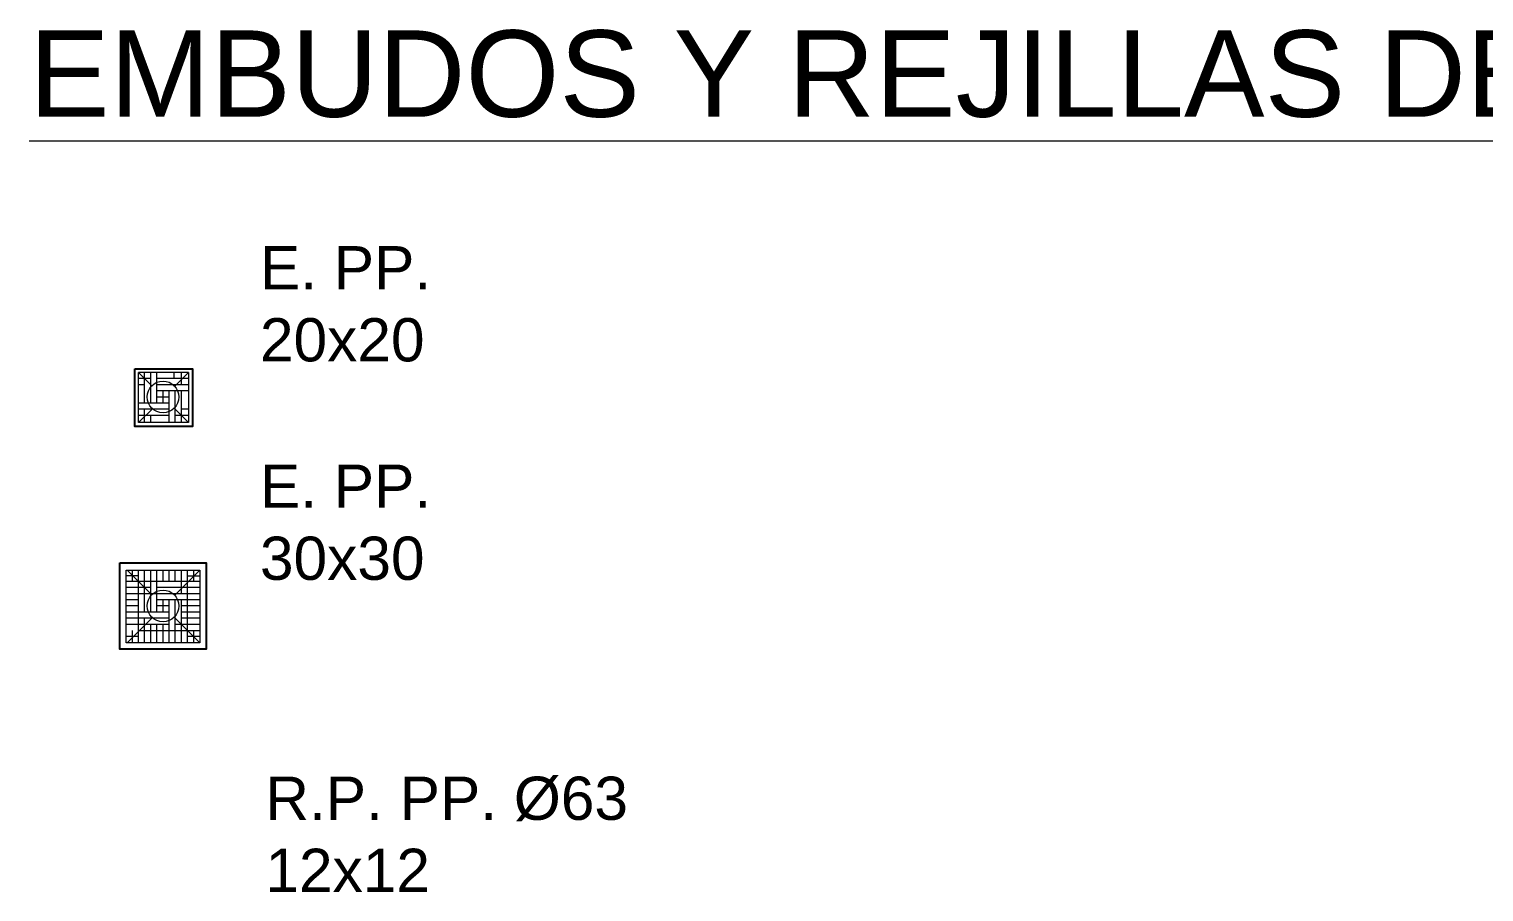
# Model space of a CAD drawing. Header units: metres. Extents: x 4626 to 5839, y 1264 to 1407.
# Drawn here: x 5795.66 to 5800.71, y 1302.75 to 1305.74 of the extents above; entities that cross this region are included whole.
import ezdxf

# ---------------------------------------------------------------- set-up
doc = ezdxf.new("R2010")
doc.units = ezdxf.units.M
doc.layers.add('AMR_IS_Pluvial', color=40, linetype='Continuous', true_color=0xffbf00)
doc.layers.add('AMR_IS_Referencias', color=2, linetype='Continuous', lineweight=9)
doc.styles.add('arial', font='arial.ttf')

# ---------------------------------------------------------------- blocks, each defined once
blk = doc.blocks.new('EPP20x20')
at = {"layer": 'AMR_IS_Pluvial'}
blk.add_lwpolyline([(-0.2, 0.2), (0, 0.2), (0, 0), (-0.2, 0)], close=True, dxfattribs=at)
at = {"layer": 'AMR_IS_Pluvial', "lineweight": 9}
for points in [[(-0.0131, 0.1869), (-0.0131, 0.0131), (-0.1869, 0.0131), (-0.1869, 0.1869)], [(-0.0131, 0.1869), (-0.1869, 0.1869)], [(-0.1869, 0.1869), (-0.1409, 0.1409)], [(-0.1444, 0.1656), (-0.1869, 0.1656)], [(-0.1656, 0.0806), (-0.1656, 0.1869)], [(-0.1444, 0.0806), (-0.1444, 0.1869)], [(-0.1231, 0.0806), (-0.1231, 0.1869)], [(-0.0131, 0.1656), (-0.1231, 0.1656)], [(-0.0631, 0.1656), (-0.0631, 0.1869)], [(-0.061, 0.139), (-0.0131, 0.1869)], [(-0.0381, 0.1444), (-0.0381, 0.1869)], [(-0.1656, 0.1444), (-0.1869, 0.1444)], [(-0.0131, 0.1444), (-0.1231, 0.1444)], [(-0.0131, 0.1231), (-0.1231, 0.1231)], [(-0.0806, 0.1019), (-0.1231, 0.1019)], [(-0.1019, 0.0806), (-0.1019, 0.1231)], [(-0.0806, 0.0131), (-0.0806, 0.1231)], [(-0.0594, 0.0131), (-0.0594, 0.1231)], [(-0.0381, 0.0131), (-0.0381, 0.1231)], [(-0.0806, 0.0806), (-0.1869, 0.0806)], [(-0.1869, 0.0131), (-0.1387, 0.0613)], [(-0.0806, 0.0594), (-0.1869, 0.0594)], [(-0.1656, 0.0131), (-0.1656, 0.0594)], [(-0.0632, 0.0632), (-0.0131, 0.0131)], [(-0.0131, 0.0594), (-0.0381, 0.0594)], [(-0.0806, 0.0381), (-0.1869, 0.0381)], [(-0.1444, 0.0131), (-0.1444, 0.0381)], [(-0.0131, 0.0381), (-0.0594, 0.0381)]]:
    blk.add_lwpolyline(points, dxfattribs=at)
blk.add_circle((-0.1019, 0.1022), 0.055, dxfattribs=at)
blk = doc.blocks.new('epp30x30')
at = {"layer": 'AMR_IS_Pluvial'}
blk.add_lwpolyline([(-0.3, 0.3), (0, 0.3), (0, 0), (-0.3, 0)], close=True, dxfattribs=at)
at = {"layer": 'AMR_IS_Pluvial', "lineweight": 9}
blk.add_lwpolyline([(-0.2775, 0.2738), (-0.0225, 0.2738), (-0.0225, 0.0225), (-0.2775, 0.0225)], close=True, dxfattribs=at)
for points in [[(-0.235, 0.2544), (-0.2775, 0.2544)], [(-0.2738, 0.2738), (-0.1891, 0.1891)], [(-0.2562, 0.235), (-0.2562, 0.2738)], [(-0.235, 0.0225), (-0.235, 0.2738)], [(-0.2137, 0.1287), (-0.2137, 0.2738)], [(-0.1925, 0.1287), (-0.1925, 0.2738)], [(-0.1712, 0.1287), (-0.1712, 0.2738)], [(-0.15, 0.235), (-0.15, 0.2738)], [(-0.1287, 0.235), (-0.1287, 0.2738)], [(-0.1091, 0.1871), (-0.0225, 0.2738)], [(-0.1075, 0.235), (-0.1075, 0.2738)], [(-0.0862, 0.1925), (-0.0862, 0.2738)], [(-0.065, 0.0225), (-0.065, 0.2738)], [(-0.065, 0.2544), (-0.0225, 0.2544)], [(-0.0437, 0.235), (-0.0437, 0.2738)], [(-0.0225, 0.235), (-0.2775, 0.235)], [(-0.1925, 0.2137), (-0.2775, 0.2137)], [(-0.0225, 0.2137), (-0.1712, 0.2137)], [(-0.2355, 0.1712), (-0.278, 0.1712)], [(-0.0225, 0.1925), (-0.2775, 0.1925)], [(-0.0225, 0.1712), (-0.1712, 0.1712)], [(-0.15, 0.1287), (-0.15, 0.1712)], [(-0.1287, 0.0225), (-0.1287, 0.1712)], [(-0.1075, 0.0225), (-0.1075, 0.1712)], [(-0.0862, 0.0225), (-0.0862, 0.1712)], [(-0.235, 0.15), (-0.2775, 0.15)], [(-0.1287, 0.1287), (-0.2775, 0.1287)], [(-0.1287, 0.1075), (-0.2775, 0.1075)], [(-0.2738, 0.0225), (-0.1868, 0.1095)], [(-0.2137, 0.0225), (-0.2137, 0.1075)], [(-0.1287, 0.15), (-0.1712, 0.15)], [(-0.1113, 0.1113), (-0.0225, 0.0225)], [(-0.0225, 0.15), (-0.0862, 0.15)], [(-0.0225, 0.1287), (-0.0862, 0.1287)], [(-0.0225, 0.1075), (-0.0862, 0.1075)], [(-0.1287, 0.0862), (-0.2775, 0.0862)], [(-0.2562, 0.0225), (-0.2562, 0.065)], [(-0.235, 0.065), (-0.0225, 0.065)], [(-0.1925, 0.0225), (-0.1925, 0.0862)], [(-0.1712, 0.0225), (-0.1712, 0.0862)], [(-0.15, 0.0225), (-0.15, 0.0862)], [(-0.0225, 0.0862), (-0.1075, 0.0862)], [(-0.0437, 0.0225), (-0.0437, 0.065)], [(-0.235, 0.0437), (-0.2775, 0.0437)], [(-0.0225, 0.0437), (-0.065, 0.0437)]]:
    blk.add_lwpolyline(points, dxfattribs=at)
blk.add_circle((-0.15, 0.1504), 0.055, dxfattribs=at)

msp = doc.modelspace()

# ---------------------------------------------------------------- linework, layer by layer
at = {"layer": 'AMR_IS_Pluvial', "lineweight": 9}
msp.add_lwpolyline([(5795.6643, 1305.3542), (5804.5353, 1305.3542)], dxfattribs=at)

# ---------------------------------------------------------------- block references
at = {"layer": 'AMR_IS_Pluvial'}
for name, p in [('EPP20x20', (5796.2307, 1304.3639)), ('epp30x30', (5796.2788, 1303.5907))]:
    msp.add_blockref(name, p, dxfattribs=at)

# ---------------------------------------------------------------- texts
at = {"layer": 'AMR_IS_Referencias', "attachment_point": 4, "style": 'arial'}
for s, insert, char_height, width in [('EMBUDOS Y REJILLAS DE PISO', (5795.6643, 1305.5859), 0.3, 8.842778), ('\\pxql;E. PP.\\P20x20', (5796.465, 1304.7884), 0.15, 0.770142), ('\\pxql;E. PP.\\P30x30', (5796.465, 1304.0303), 0.15, 0.770142), ('\\pxql;R.P. PP. %%C63\\P12x12', (5796.4838, 1302.9485), 0.15, 1.414822)]:
    msp.add_mtext(s, dxfattribs=dict(at, insert=insert, char_height=char_height, width=width))

doc.saveas('drawing.dxf')
